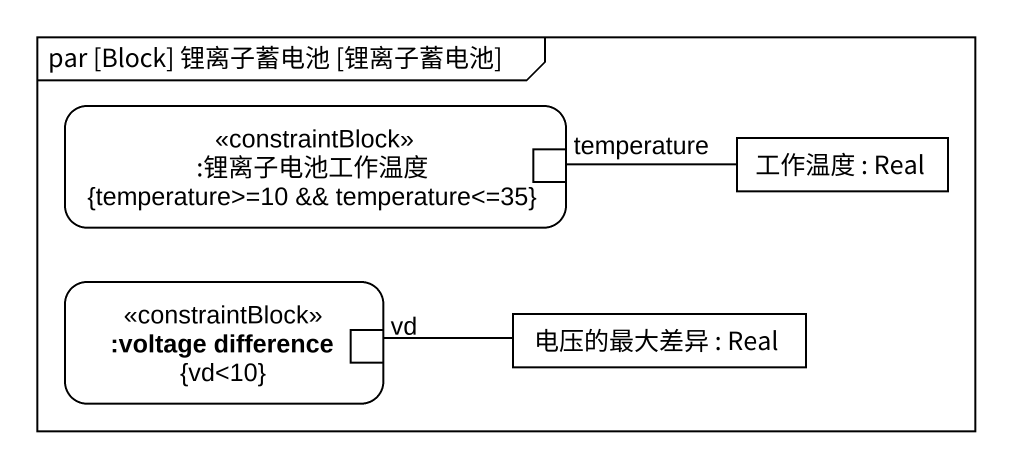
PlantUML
@startuml
mainframe par [Block] 锂离子蓄电池 [锂离子蓄电池]
rectangle ":锂离子电池工作温度\n{temperature>=10 && temperature<=35}" as 锂离子电池工作温度 <<constraintBlock>> {
  port temperature
}
rectangle "工作温度 : Real" as 工作温度
rectangle ":voltage difference\n{vd<10}" as voltage_difference <<constraintBlock>> {
  port vd
}
rectangle "电压的最大差异 : Real" as 电压的最大差异
工作温度 -left- temperature
电压的最大差异 -left- vd
@enduml
